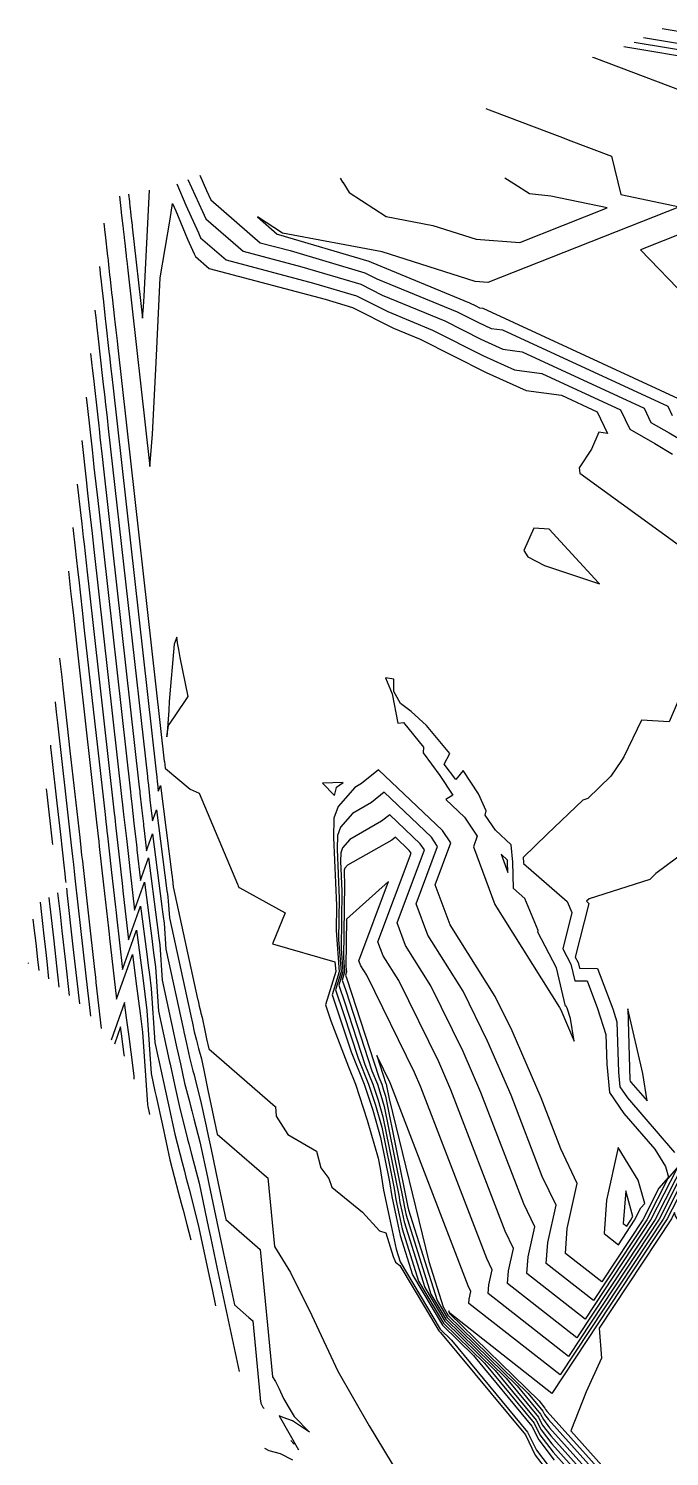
# Model space of a CAD drawing. Header units: millimetres. Extents: x 1157528 to 1158127, y 1280646 to 1281429.
# Drawn here: x 1157528.3 to 1157571.2, y 1280843.8 to 1280939.4 of the extents above; entities that cross this region are included whole.
import ezdxf

# ---------------------------------------------------------------- set-up
doc = ezdxf.new("R2010")
doc.units = ezdxf.units.MM
doc.layers.add('OCTUBRE', color=31, linetype='Continuous')

msp = doc.modelspace()

# ---------------------------------------------------------------- linework, layer by layer
at = {"layer": 'OCTUBRE', "flags": 128}
for points, elevation in [([(1157570.701, 1280939.352), (1157572.549, 1280939.046)], 459.5), ([(1157568.831, 1280938.441), (1157577.889, 1280936.94)], 461), ([(1157569.454, 1280938.744), (1157576.109, 1280937.642)], 460.5), ([(1157566.03, 1280937.444), (1157566.133, 1280937.405), (1157573.727, 1280934.537)], 462), ([(1157568.138, 1280938.148), (1157573.47, 1280937.265)], 461.5), ([(1157558.89, 1280934.003), (1157559.129, 1280933.913), (1157559.311, 1280933.845), (1157563.138, 1280932.399), (1157564.033, 1280932.062), (1157564.42, 1280931.915), (1157567.314, 1280930.822), (1157567.936, 1280928.255), (1157571.866, 1280927.436), (1157559.045, 1280922.367), (1157558.189, 1280922.427), (1157551.958, 1280924.414), (1157545.29, 1280925.675), (1157543.626, 1280926.75), (1157544.95, 1280925.605), (1157545.031, 1280925.583), (1157551.071, 1280923.798), (1157551.228, 1280923.72), (1157557.817, 1280921.005), (1157558.23, 1280920.796), (1157558.482, 1280920.682), (1157558.703, 1280920.653), (1157572.642, 1280914.213)], 462.5), ([(1157538.235, 1280928.967), (1157538.827, 1280927.549), (1157539.667, 1280925.693), (1157539.817, 1280925.361), (1157541.533, 1280923.877), (1157547.368, 1280922.328), (1157550.259, 1280921.473), (1157552.35, 1280920.421), (1157555.34, 1280919.189), (1157558.742, 1280917.462), (1157560.825, 1280916.526), (1157562.647, 1280916.282), (1157567.918, 1280913.847), (1157568.536, 1280912.546), (1157570.204, 1280911.602), (1157571.382, 1280910.891)], 464), ([(1157538.974, 1280929.246), (1157539.94, 1280927.11), (1157540.16, 1280926.626), (1157542.672, 1280924.453), (1157546.589, 1280923.413), (1157550.53, 1280922.248), (1157551.976, 1280921.521), (1157556.166, 1280919.795), (1157558.571, 1280918.573), (1157560.044, 1280917.911), (1157561.333, 1280917.739), (1157569.492, 1280913.969), (1157569.947, 1280913.012), (1157571.174, 1280912.317), (1157572.041, 1280911.794)], 463.5), ([(1157539.756, 1280929.54), (1157540.214, 1280928.528), (1157540.503, 1280927.89), (1157543.811, 1280925.029), (1157545.81, 1280924.498), (1157550.801, 1280923.023), (1157551.602, 1280922.62), (1157556.992, 1280920.4), (1157558.4, 1280919.685), (1157559.263, 1280919.297), (1157560.018, 1280919.196), (1157571.067, 1280914.091), (1157571.359, 1280913.477)], 463), ([(1157549.146, 1280929.35), (1157549.318, 1280929.077), (1157549.323, 1280929.068), (1157549.757, 1280928.376), (1157552.239, 1280926.773), (1157555.353, 1280926.184), (1157558.262, 1280925.256), (1157561.187, 1280925.052), (1157567.009, 1280927.354), (1157563.239, 1280928.14), (1157561.829, 1280928.29), (1157560.775, 1280928.961), (1157560.164, 1280929.349)], 463), ([(1157534.387, 1280928.152), (1157534.505, 1280927.096), (1157534.514, 1280927.017), (1157534.591, 1280926.331), (1157534.595, 1280926.294), (1157534.608, 1280926.18), (1157534.634, 1280925.948), (1157534.658, 1280925.736), (1157534.674, 1280925.594), (1157534.723, 1280925.161), (1157534.738, 1280925.021), (1157534.817, 1280924.324), (1157534.829, 1280924.218), (1157534.847, 1280924.052), (1157534.857, 1280923.963), (1157534.896, 1280923.615), (1157534.921, 1280923.394), (1157536.419, 1280910.055), (1157536.461, 1280910.565), (1157536.598, 1280912.216), (1157536.835, 1280917.023), (1157537.113, 1280922.673), (1157537.772, 1280926.602), (1157537.948, 1280927.654), (1157538.153, 1280927.163), (1157538.943, 1280925.271), (1157539.394, 1280924.275), (1157539.474, 1280924.097), (1157540.395, 1280923.302), (1157548.147, 1280921.242), (1157549.988, 1280920.698), (1157552.725, 1280919.322), (1157554.515, 1280918.584), (1157558.913, 1280916.351), (1157561.606, 1280915.14), (1157563.962, 1280914.825), (1157566.343, 1280913.725), (1157567.04, 1280912.259), (1157566.46, 1280912.36), (1157565.973, 1280911.226), (1157565.144, 1280909.977), (1157565.192, 1280909.612), (1157571.859, 1280904.787)], 464.5), ([(1157534.997, 1280928.269), (1157535.051, 1280927.785), (1157535.055, 1280927.749), (1157535.091, 1280927.435), (1157535.092, 1280927.418), (1157535.098, 1280927.366), (1157535.11, 1280927.26), (1157535.121, 1280927.163), (1157535.128, 1280927.098), (1157535.151, 1280926.899), (1157535.158, 1280926.835), (1157535.194, 1280926.516), (1157535.199, 1280926.468), (1157535.208, 1280926.392), (1157535.212, 1280926.351), (1157535.23, 1280926.192), (1157535.242, 1280926.09), (1157535.927, 1280919.983), (1157535.991, 1280920.75), (1157536.049, 1280921.458), (1157536.398, 1280928.537)], 464), ([(1157576.722, 1280927.518), (1157569.243, 1280924.561), (1157575.445, 1280918.135)], 462), ([(1157533.344, 1280926.341), (1157533.414, 1280925.717), (1157533.432, 1280925.554), (1157533.593, 1280924.123), (1157533.602, 1280924.046), (1157533.628, 1280923.809), (1157533.683, 1280923.325), (1157533.732, 1280922.883), (1157533.765, 1280922.587), (1157533.867, 1280921.684), (1157533.9, 1280921.393), (1157534.063, 1280919.939), (1157534.088, 1280919.719), (1157534.126, 1280919.373), (1157534.147, 1280919.188), (1157534.229, 1280918.462), (1157534.281, 1280918), (1157537.386, 1280890.349), (1157537.386, 1280890.348), (1157537.386, 1280890.347), (1157537.386, 1280890.346), (1157537.386, 1280890.346), (1157537.387, 1280890.34), (1157537.388, 1280890.335), (1157537.388, 1280890.334), (1157537.388, 1280890.333), (1157537.389, 1280890.325), (1157537.389, 1280890.326), (1157537.391, 1280890.331), (1157537.45, 1280889.878), (1157537.465, 1280889.854), (1157539.113, 1280888.472), (1157539.721, 1280888.203), (1157542.28, 1280882.122), (1157542.324, 1280882.04), (1157542.334, 1280882.021), (1157542.379, 1280881.898), (1157542.434, 1280881.882), (1157545.476, 1280880.214), (1157544.633, 1280878.135), (1157548.805, 1280876.936), (1157548.855, 1280876.278), (1157548.174, 1280874.046), (1157548.536, 1280872.979), (1157549.711, 1280869.903), (1157550.178, 1280868.757), (1157550.964, 1280866.344), (1157551.699, 1280863.806), (1157551.84, 1280863.11), (1157552.05, 1280861.649), (1157552.491, 1280859.589), (1157552.893, 1280857.717), (1157553.164, 1280856.856), (1157555.839, 1280852.371), (1157556.607, 1280851.621), (1157561.697, 1280845.482), (1157562.289, 1280844.272), (1157563.632, 1280842.512)], 465.5), ([(1157533.048, 1280923.431), (1157533.094, 1280923.019), (1157533.105, 1280922.923), (1157533.138, 1280922.623), (1157533.207, 1280922.014), (1157533.269, 1280921.457), (1157533.311, 1280921.083), (1157533.439, 1280919.945), (1157533.48, 1280919.578), (1157533.686, 1280917.747), (1157533.717, 1280917.47), (1157533.766, 1280917.034), (1157533.792, 1280916.8), (1157533.895, 1280915.885), (1157533.96, 1280915.304), (1157536.82, 1280889.838), (1157536.828, 1280889.768), (1157536.834, 1280889.719), (1157536.838, 1280889.678), (1157536.843, 1280889.634), (1157536.88, 1280889.307), (1157536.921, 1280888.942), (1157536.926, 1280888.891), (1157536.93, 1280888.856), (1157536.989, 1280888.338), (1157537.012, 1280888.403), (1157537.125, 1280888.718), (1157537.902, 1280882.749), (1157537.915, 1280882.648), (1157537.926, 1280882.563), (1157537.943, 1280882.436), (1157537.975, 1280881.946), (1157539.617, 1280874.447), (1157539.625, 1280874.409), (1157539.67, 1280874.205), (1157539.723, 1280873.96), (1157539.784, 1280873.724), (1157539.803, 1280873.652), (1157539.816, 1280873.603), (1157539.842, 1280873.501), (1157539.918, 1280873.206), (1157540.015, 1280872.751), (1157540.033, 1280872.666), (1157540.102, 1280872.342), (1157540.223, 1280871.774), (1157540.363, 1280871.114), (1157544.808, 1280867.256), (1157544.821, 1280867.245), (1157544.882, 1280866.613), (1157545.644, 1280865.385), (1157547.563, 1280864.255), (1157547.855, 1280863.144), (1157548.397, 1280862.428), (1157548.606, 1280861.861), (1157550.64, 1280860.178), (1157551.796, 1280858.928), (1157552.218, 1280858.794), (1157552.695, 1280857.213), (1157552.854, 1280856.845), (1157553.146, 1280856.623), (1157555.76, 1280852.241), (1157555.875, 1280852.129), (1157561.551, 1280845.282), (1157562.212, 1280843.932), (1157563.71, 1280841.97)], 466), ([(1157532.751, 1280920.52), (1157532.806, 1280920.03), (1157532.857, 1280919.58), (1157533.011, 1280918.207), (1157533.061, 1280917.764), (1157533.309, 1280915.555), (1157533.346, 1280915.22), (1157533.406, 1280914.694), (1157533.437, 1280914.413), (1157533.561, 1280913.308), (1157533.64, 1280912.607), (1157536.254, 1280889.327), (1157536.27, 1280889.188), (1157536.281, 1280889.09), (1157536.29, 1280889.009), (1157536.3, 1280888.922), (1157536.373, 1280888.273), (1157536.454, 1280887.549), (1157536.465, 1280887.448), (1157536.473, 1280887.378), (1157536.589, 1280886.35), (1157536.635, 1280886.479), (1157536.859, 1280887.105), (1157537.565, 1280881.686), (1157537.594, 1280881.457), (1157537.619, 1280881.265), (1157537.657, 1280880.977), (1157537.73, 1280879.865), (1157539.141, 1280873.419), (1157539.161, 1280873.327), (1157539.269, 1280872.837), (1157539.398, 1280872.247), (1157539.545, 1280871.68), (1157539.589, 1280871.507), (1157539.62, 1280871.39), (1157539.683, 1280871.144), (1157539.867, 1280870.434), (1157540.1, 1280869.341), (1157540.143, 1280869.136), (1157540.309, 1280868.357), (1157540.599, 1280866.991), (1157540.936, 1280865.404), (1157544.222, 1280862.553), (1157544.316, 1280862.472), (1157544.758, 1280857.888), (1157545.831, 1280856.16), (1157547.269, 1280853.28), (1157549.004, 1280849.544), (1157551.087, 1280845.905), (1157553.079, 1280842.615)], 466.5), ([(1157532.455, 1280917.61), (1157532.583, 1280916.468), (1157532.641, 1280915.95), (1157532.932, 1280913.362), (1157532.976, 1280912.971), (1157533.045, 1280912.354), (1157533.082, 1280912.025), (1157533.227, 1280910.732), (1157533.32, 1280909.911), (1157535.689, 1280888.817), (1157535.712, 1280888.608), (1157535.728, 1280888.462), (1157535.742, 1280888.34), (1157535.757, 1280888.211), (1157535.866, 1280887.239), (1157535.987, 1280886.156), (1157536.004, 1280886.005), (1157536.016, 1280885.9), (1157536.189, 1280884.363), (1157536.258, 1280884.555), (1157536.593, 1280885.492), (1157537.227, 1280880.623), (1157537.273, 1280880.265), (1157537.312, 1280879.967), (1157537.371, 1280879.518), (1157537.485, 1280877.785), (1157538.666, 1280872.392), (1157538.698, 1280872.246), (1157538.868, 1280871.469), (1157539.072, 1280870.534), (1157539.305, 1280869.636), (1157539.376, 1280869.362), (1157539.424, 1280869.177), (1157539.525, 1280868.788), (1157539.816, 1280867.663), (1157540.184, 1280865.931), (1157540.253, 1280865.606), (1157540.515, 1280864.373), (1157540.976, 1280862.208), (1157541.51, 1280859.695), (1157543.635, 1280857.85), (1157543.81, 1280857.699), (1157544.634, 1280849.163), (1157544.82, 1280848.863), (1157545.07, 1280848.363), (1157545.371, 1280847.715), (1157545.732, 1280847.084), (1157546.078, 1280846.513), (1157547.106, 1280845.464), (1157545.959, 1280846.227), (1157545.35, 1280846.446), (1157545.073, 1280846.555), (1157546.376, 1280844.289)], 467), ([(1157532.159, 1280914.7), (1157532.222, 1280914.136), (1157532.555, 1280911.17), (1157532.605, 1280910.721), (1157532.685, 1280910.015), (1157532.727, 1280909.637), (1157532.894, 1280908.155), (1157532.999, 1280907.214), (1157535.123, 1280888.306), (1157535.154, 1280888.029), (1157535.176, 1280887.834), (1157535.194, 1280887.671), (1157535.213, 1280887.499), (1157535.359, 1280886.205), (1157535.521, 1280884.763), (1157535.543, 1280884.563), (1157535.559, 1280884.422), (1157535.789, 1280882.375), (1157535.88, 1280882.632), (1157536.327, 1280883.879), (1157536.889, 1280879.56), (1157536.952, 1280879.074), (1157537.005, 1280878.669), (1157537.085, 1280878.058), (1157537.24, 1280875.705), (1157538.19, 1280871.364), (1157538.234, 1280871.164), (1157538.467, 1280870.101), (1157538.747, 1280868.822), (1157539.065, 1280867.592), (1157539.162, 1280867.217), (1157539.228, 1280866.963), (1157539.366, 1280866.431), (1157539.765, 1280864.891), (1157540.268, 1280862.521), (1157540.363, 1280862.076), (1157540.722, 1280860.388), (1157541.352, 1280857.425), (1157542.083, 1280853.985), (1157543.049, 1280853.147), (1157543.304, 1280852.925), (1157543.782, 1280847.982), (1157543.804, 1280847.753), (1157543.81, 1280847.692), (1157543.837, 1280847.41), (1157543.992, 1280847.152), (1157544.071, 1280847.05)], 467.5), ([(1157531.862, 1280911.789), (1157532.178, 1280908.978), (1157532.235, 1280908.472), (1157532.324, 1280907.675), (1157532.372, 1280907.25), (1157532.56, 1280905.578), (1157532.679, 1280904.517), (1157534.557, 1280887.795), (1157534.596, 1280887.449), (1157534.623, 1280887.205), (1157534.646, 1280887.002), (1157534.67, 1280886.788), (1157534.852, 1280885.171), (1157535.054, 1280883.37), (1157535.082, 1280883.12), (1157535.102, 1280882.945), (1157535.389, 1280880.388), (1157535.503, 1280880.708), (1157536.061, 1280882.265), (1157536.551, 1280878.497), (1157536.631, 1280877.883), (1157536.698, 1280877.37), (1157536.799, 1280876.599), (1157536.995, 1280873.624), (1157537.715, 1280870.336), (1157537.771, 1280870.083), (1157538.066, 1280868.733), (1157538.421, 1280867.109), (1157538.826, 1280865.548), (1157538.949, 1280865.072), (1157539.032, 1280864.75), (1157539.207, 1280864.075), (1157539.713, 1280862.12), (1157540.353, 1280859.111), (1157540.473, 1280858.546), (1157540.928, 1280856.404), (1157541.728, 1280852.642), (1157542.39, 1280849.526)], 468), ([(1157531.566, 1280908.879), (1157531.801, 1280906.785), (1157531.864, 1280906.222), (1157531.964, 1280905.336), (1157532.017, 1280904.862), (1157532.226, 1280903.002), (1157532.359, 1280901.821), (1157533.991, 1280887.284), (1157534.038, 1280886.869), (1157534.071, 1280886.577), (1157534.098, 1280886.334), (1157534.127, 1280886.076), (1157534.344, 1280884.138), (1157534.587, 1280881.978), (1157534.621, 1280881.677), (1157534.644, 1280881.467), (1157534.989, 1280878.4), (1157535.126, 1280878.784), (1157535.795, 1280880.652), (1157536.214, 1280877.434), (1157536.31, 1280876.691), (1157536.391, 1280876.072), (1157536.513, 1280875.14), (1157536.75, 1280871.544), (1157537.24, 1280869.308), (1157537.307, 1280869.001), (1157537.665, 1280867.364), (1157538.096, 1280865.396), (1157538.586, 1280863.504), (1157538.735, 1280862.927), (1157538.836, 1280862.537), (1157539.048, 1280861.718), (1157539.662, 1280859.349), (1157540.437, 1280855.701), (1157540.583, 1280855.016), (1157540.817, 1280853.914)], 468.5), ([(1157531.27, 1280905.969), (1157531.424, 1280904.593), (1157531.494, 1280903.973), (1157531.603, 1280902.996), (1157531.662, 1280902.474), (1157531.892, 1280900.425), (1157532.038, 1280899.124), (1157533.425, 1280886.774), (1157533.48, 1280886.289), (1157533.518, 1280885.949), (1157533.55, 1280885.665), (1157533.583, 1280885.365), (1157533.837, 1280883.104), (1157534.12, 1280880.585), (1157534.16, 1280880.234), (1157534.187, 1280879.989), (1157534.589, 1280876.413), (1157534.749, 1280876.861), (1157535.528, 1280879.039), (1157535.876, 1280876.371), (1157535.99, 1280875.5), (1157536.084, 1280874.774), (1157536.227, 1280873.681), (1157536.505, 1280869.464), (1157536.764, 1280868.281), (1157536.843, 1280867.919), (1157537.264, 1280865.996), (1157537.77, 1280863.684), (1157538.346, 1280861.46), (1157538.522, 1280860.782), (1157538.64, 1280860.324), (1157538.89, 1280859.361), (1157539.154, 1280858.34)], 469), ([(1157530.973, 1280903.059), (1157531.047, 1280902.401), (1157531.123, 1280901.723), (1157531.243, 1280900.657), (1157531.307, 1280900.087), (1157531.558, 1280897.848), (1157531.718, 1280896.428), (1157532.859, 1280886.263), (1157532.922, 1280885.709), (1157532.965, 1280885.32), (1157533.002, 1280884.996), (1157533.04, 1280884.653), (1157533.33, 1280882.07), (1157533.654, 1280879.192), (1157533.699, 1280878.791), (1157533.73, 1280878.511), (1157534.189, 1280874.425), (1157534.372, 1280874.937), (1157535.262, 1280877.426), (1157535.538, 1280875.308), (1157535.669, 1280874.309), (1157535.777, 1280873.476), (1157535.94, 1280872.221), (1157536.26, 1280867.383), (1157536.289, 1280867.253), (1157536.38, 1280866.838), (1157536.406, 1280866.717)], 469.5), ([(1157573.682, 1280898.871), (1157571.166, 1280892.991), (1157569.306, 1280893.09), (1157568.128, 1280890.635), (1157567.982, 1280890.4), (1157567.265, 1280889.339), (1157565.733, 1280887.85), (1157565.383, 1280887.739), (1157562.994, 1280885.473), (1157561.39, 1280883.917), (1157561.422, 1280883.57), (1157561.424, 1280883.517), (1157564.353, 1280880.962), (1157564.659, 1280880.225), (1157564.053, 1280877.803), (1157564.595, 1280876.768), (1157564.851, 1280875.659), (1157565.672, 1280875.649), (1157566.371, 1280873.802), (1157566.934, 1280872.068), (1157566.993, 1280870.076), (1157567.186, 1280868.182), (1157568.14, 1280866.79), (1157570.199, 1280864.404), (1157570.912, 1280863.24), (1157571.116, 1280862.521), (1157570.476, 1280861.784), (1157569.402, 1280859.668), (1157566.661, 1280855.516), (1157564.228, 1280857.425), (1157564.35, 1280859.101), (1157565.022, 1280862.099), (1157563.91, 1280864.411), (1157562.596, 1280867.83), (1157560.652, 1280872.322), (1157559.531, 1280874.601), (1157556.513, 1280879.396), (1157555.516, 1280882.088), (1157556.56, 1280884.878), (1157555.994, 1280885.72), (1157551.71, 1280889.769), (1157550.585, 1280888.849), (1157550.141, 1280888.598), (1157549.029, 1280887.316), (1157548.742, 1280886.547), (1157548.711, 1280885.251), (1157548.906, 1280880.688), (1157548.883, 1280879.024), (1157549.094, 1280876.268), (1157548.62, 1280874.713), (1157549.299, 1280872.707), (1157549.886, 1280870.911), (1157550.765, 1280868.752), (1157551.33, 1280867.015), (1157551.86, 1280865.188), (1157552.463, 1280862.213), (1157552.603, 1280861.241), (1157552.895, 1280859.871), (1157553.163, 1280858.626), (1157553.989, 1280855.996), (1157555.996, 1280852.632), (1157558.072, 1280850.605), (1157561.987, 1280845.882), (1157562.443, 1280844.951), (1157563.476, 1280843.598)], 464.5), ([(1157530.381, 1280897.238), (1157530.382, 1280897.224), (1157530.522, 1280895.978), (1157530.597, 1280895.311), (1157530.891, 1280892.695), (1157531.077, 1280891.034), (1157531.728, 1280885.241), (1157531.805, 1280884.55), (1157531.86, 1280884.064), (1157531.906, 1280883.658), (1157531.954, 1280883.23), (1157532.316, 1280880.002), (1157532.72, 1280876.406), (1157532.776, 1280875.906), (1157532.816, 1280875.556), (1157533.163, 1280872.463)], 470.5), ([(1157530.084, 1280894.328), (1157530.162, 1280893.638), (1157530.242, 1280892.923), (1157530.557, 1280890.118), (1157530.757, 1280888.338), (1157531.162, 1280884.731), (1157531.247, 1280883.97), (1157531.307, 1280883.435), (1157531.358, 1280882.99), (1157531.41, 1280882.518), (1157531.809, 1280878.969), (1157532.253, 1280875.013), (1157532.315, 1280874.463), (1157532.358, 1280874.078), (1157532.447, 1280873.293)], 471), ([(1157530.818, 1280882.245), (1157530.809, 1280882.321), (1157530.755, 1280882.807), (1157530.689, 1280883.39), (1157530.596, 1280884.22), (1157530.437, 1280885.641), (1157530.223, 1280887.542), (1157529.887, 1280890.536), (1157529.801, 1280891.298), (1157529.788, 1280891.417)], 471.5), ([(1157529.492, 1280888.507), (1157529.532, 1280888.148), (1157529.889, 1280884.965), (1157529.911, 1280884.772)], 472), ([(1157571.907, 1280863.394), (1157571.074, 1280862.435), (1157569.675, 1280859.678), (1157566.105, 1280854.272), (1157562.937, 1280856.757), (1157563.039, 1280858.155), (1157563.599, 1280860.654), (1157562.672, 1280862.581), (1157560.587, 1280868.007), (1157559.021, 1280871.624), (1157557.38, 1280874.959), (1157555.019, 1280878.711), (1157554.239, 1280880.818), (1157555.674, 1280884.653), (1157555.256, 1280885.276), (1157552.09, 1280888.268), (1157551.258, 1280887.588), (1157549.974, 1280886.86), (1157549.175, 1280885.939), (1157548.969, 1280885.387), (1157548.946, 1280884.455), (1157549.087, 1280881.175), (1157549.049, 1280878.42), (1157549.214, 1280876.264), (1157548.843, 1280875.047), (1157549.374, 1280873.477), (1157550.35, 1280870.488), (1157551.058, 1280868.75), (1157551.514, 1280867.351), (1157551.94, 1280865.879), (1157552.774, 1280861.765), (1157552.879, 1280861.037), (1157553.098, 1280860.012), (1157553.298, 1280859.081), (1157554.402, 1280855.567), (1157556.075, 1280852.762), (1157558.804, 1280850.097), (1157562.132, 1280846.082), (1157562.52, 1280845.291), (1157563.398, 1280844.14), (1157565.444, 1280841.864)], 464), ([(1157571.672, 1280863.085), (1157569.949, 1280859.689), (1157565.55, 1280853.028), (1157561.646, 1280856.09), (1157561.728, 1280857.208), (1157562.176, 1280859.209), (1157561.434, 1280860.751), (1157558.577, 1280868.184), (1157557.39, 1280870.927), (1157555.23, 1280875.317), (1157553.525, 1280878.026), (1157552.962, 1280879.547), (1157554.788, 1280884.428), (1157554.518, 1280884.831), (1157554.518, 1280884.831), (1157552.469, 1280886.767), (1157551.931, 1280886.327), (1157549.807, 1280885.123), (1157549.321, 1280884.563), (1157549.195, 1280884.226), (1157549.182, 1280883.659), (1157549.267, 1280881.662), (1157549.214, 1280877.816), (1157549.333, 1280876.259), (1157549.065, 1280875.38), (1157549.449, 1280874.247), (1157550.814, 1280870.065), (1157551.351, 1280868.747), (1157551.697, 1280867.686), (1157552.02, 1280866.57), (1157553.085, 1280861.316), (1157553.155, 1280860.834), (1157553.3, 1280860.154), (1157553.433, 1280859.535), (1157554.814, 1280855.137), (1157556.153, 1280852.892), (1157559.536, 1280849.589), (1157562.278, 1280846.283), (1157562.597, 1280845.63), (1157563.32, 1280844.683), (1157565.867, 1280841.85)], 463.5), ([(1157572.249, 1280863.696), (1157570.222, 1280859.7), (1157564.994, 1280851.783), (1157560.355, 1280855.423), (1157560.416, 1280856.262), (1157560.753, 1280857.764), (1157560.196, 1280858.922), (1157556.568, 1280868.361), (1157555.759, 1280870.23), (1157553.08, 1280875.675), (1157552.031, 1280877.341), (1157551.685, 1280878.277), (1157553.902, 1280884.204), (1157553.779, 1280884.387), (1157553.779, 1280884.387), (1157552.849, 1280885.266), (1157552.605, 1280885.066), (1157549.641, 1280883.386), (1157549.467, 1280883.186), (1157549.422, 1280883.065), (1157549.417, 1280882.863), (1157549.448, 1280882.149), (1157549.38, 1280877.212), (1157549.453, 1280876.254), (1157549.288, 1280875.714), (1157549.524, 1280875.017), (1157551.279, 1280869.643), (1157551.645, 1280868.744), (1157551.88, 1280868.022), (1157552.1, 1280867.261), (1157553.396, 1280860.868), (1157553.431, 1280860.63), (1157553.502, 1280860.295), (1157553.568, 1280859.99), (1157555.227, 1280854.707), (1157556.232, 1280853.022), (1157560.269, 1280849.081), (1157562.423, 1280846.483), (1157562.674, 1280845.97), (1157563.242, 1280845.225), (1157566.29, 1280841.835)], 463), ([(1157573.126, 1280884.948), (1157570.284, 1280882.832), (1157569.878, 1280882.438), (1157565.814, 1280881.145), (1157565.636, 1280880.977), (1157565.771, 1280880.86), (1157565.784, 1280880.828), (1157564.888, 1280877.248), (1157565.075, 1280876.89), (1157565.164, 1280876.507), (1157566.365, 1280876.491), (1157567.388, 1280873.79), (1157567.67, 1280872.923), (1157567.77, 1280869.56), (1157567.871, 1280868.566), (1157568.372, 1280867.834), (1157571.523, 1280864.182)], 464), ([(1157531.731, 1280874.118), (1157531.302, 1280877.935), (1157530.895, 1280881.559), (1157530.88, 1280881.689), (1157530.861, 1280881.861)], 471.5), ([(1157572.068, 1280862.812), (1157570.495, 1280859.711), (1157564.439, 1280850.539), (1157559.064, 1280854.755), (1157559.105, 1280855.316), (1157559.329, 1280856.318), (1157558.958, 1280857.092), (1157554.559, 1280868.538), (1157554.128, 1280869.533), (1157550.93, 1280876.033), (1157550.537, 1280876.656), (1157550.408, 1280877.007), (1157550.408, 1280877.007), (1157552.393, 1280882.313), (1157549.589, 1280879.79), (1157549.545, 1280876.608), (1157549.573, 1280876.25), (1157549.511, 1280876.048), (1157549.599, 1280875.787), (1157551.743, 1280869.22), (1157551.938, 1280868.742), (1157552.063, 1280868.357), (1157552.181, 1280867.952), (1157553.665, 1280860.631), (1157553.737, 1280860.336), (1157555.64, 1280854.278), (1157556.311, 1280853.152), (1157561.001, 1280848.573), (1157562.568, 1280846.683), (1157562.751, 1280846.31), (1157563.164, 1280845.768), (1157566.713, 1280841.821)], 462.5), ([(1157529.673, 1280875.793), (1157529.543, 1280876.948), (1157529.476, 1280877.551), (1157529.328, 1280878.862), (1157529.258, 1280879.492), (1157529.19, 1280880.094), (1157529.098, 1280880.917)], 473), ([(1157530.359, 1280875.235), (1157530.288, 1280875.867), (1157530.22, 1280876.468), (1157529.989, 1280878.529), (1157529.796, 1280880.248), (1157529.753, 1280880.631), (1157529.732, 1280880.815), (1157529.712, 1280880.991), (1157529.685, 1280881.232)], 472.5), ([(1157531.045, 1280874.677), (1157530.795, 1280876.901), (1157530.558, 1280879.013), (1157530.435, 1280880.109), (1157530.273, 1280881.546)], 472), ([(1157528.603, 1280879.776), (1157528.668, 1280879.197), (1157528.783, 1280878.169), (1157528.904, 1280877.092), (1157528.987, 1280876.351)], 473.5), ([(1157528.311, 1280876.824), (1157528.308, 1280876.846), (1157528.306, 1280876.866)], 474), ([(1157535.382, 1280869.092), (1157535.368, 1280869.303), (1157535.163, 1280870.879), (1157535.027, 1280871.926), (1157534.863, 1280873.182), (1157534.73, 1280874.2), (1157533.832, 1280871.688)], 470.5), ([(1157534.719, 1280870.63), (1157534.706, 1280870.735), (1157534.525, 1280872.119), (1157534.464, 1280872.587), (1157534.052, 1280871.433)], 471), ([(1157571.888, 1280861.927), (1157570.769, 1280859.721), (1157563.884, 1280849.295), (1157557.773, 1280854.088), (1157557.793, 1280854.37), (1157557.906, 1280854.873), (1157557.72, 1280855.262), (1157552.549, 1280868.715), (1157552.497, 1280868.835), (1157552.497, 1280868.835), (1157551.6, 1280870.658), (1157552.208, 1280868.797), (1157552.232, 1280868.739), (1157552.247, 1280868.693), (1157552.261, 1280868.644), (1157552.441, 1280867.756), (1157555.096, 1280856.892), (1157556.052, 1280853.848), (1157556.39, 1280853.282), (1157561.733, 1280848.065), (1157562.713, 1280846.883), (1157562.828, 1280846.65), (1157563.086, 1280846.311), (1157567.136, 1280841.806)], 462), ([(1157571.707, 1280861.043), (1157571.042, 1280859.732), (1157563.328, 1280848.051), (1157556.482, 1280853.421), (1157556.482, 1280853.423), (1157556.483, 1280853.428), (1157556.481, 1280853.432), (1157556.421, 1280853.59), (1157556.455, 1280853.448), (1157556.465, 1280853.418), (1157556.468, 1280853.413), (1157562.465, 1280847.557), (1157562.859, 1280847.083), (1157562.904, 1280846.989), (1157563.008, 1280846.853), (1157567.558, 1280841.792)], 461.5), ([(1157581.707, 1280843.004), (1157580.905, 1280844.817), (1157580.905, 1280844.817), (1157579.311, 1280848.693), (1157578.916, 1280849.23), (1157578.619, 1280849.576), (1157578.362, 1280850.036), (1157577.504, 1280851.05), (1157576.59, 1280852.011), (1157575.738, 1280853.257), (1157573.787, 1280856.512), (1157571.895, 1280859.458), (1157571.77, 1280859.65), (1157571.589, 1280859.94), (1157571.526, 1280860.158), (1157571.315, 1280859.743), (1157566.483, 1280852.425), (1157566.637, 1280850.418), (1157565.616, 1280848.176), (1157564.58, 1280845.561), (1157567.981, 1280841.777)], 461), ([(1157546.081, 1280844.642), (1157546.055, 1280844.688), (1157545.863, 1280844.903)], 467.5), ([(1157544.097, 1280844.393), (1157544.381, 1280844.255), (1157545.131, 1280844.053), (1157545.971, 1280843.61)], 467)]:
    msp.add_lwpolyline(points, dxfattribs=dict(at, elevation=elevation))
for points, elevation in [([(1157562.12, 1280905.933), (1157561.45, 1280904.433), (1157561.72, 1280904.02), (1157562.821, 1280903.447), (1157564.028, 1280903.04), (1157566.431, 1280902.23), (1157566.443, 1280902.233), (1157566.501, 1280902.215), (1157566.433, 1280902.27), (1157563.143, 1280905.868), (1157562.12, 1280905.933)], 465.5), ([(1157538.038, 1280898.187), (1157537.725, 1280894.334), (1157537.697, 1280893.769), (1157537.695, 1280893.731), (1157537.549, 1280891.97), (1157537.677, 1280892.744), (1157538.077, 1280893.312), (1157538.99, 1280894.667), (1157538.456, 1280897.287), (1157538.356, 1280897.823), (1157538.273, 1280898.273), (1157538.229, 1280898.644), (1157538.038, 1280898.187)], 465.5), ([(1157562.383, 1280878.912), (1157562.409, 1280879.019), (1157561.516, 1280881.168), (1157560.763, 1280881.824), (1157560.714, 1280883.592), (1157560.607, 1280884.753), (1157559.548, 1280885.736), (1157558.861, 1280886.737), (1157558.926, 1280887.036), (1157558.421, 1280888.164), (1157557.379, 1280889.723), (1157556.899, 1280889.118), (1157556.11, 1280890.161), (1157556.489, 1280890.866), (1157554.936, 1280892.733), (1157553.911, 1280893.664), (1157553.191, 1280894.203), (1157552.749, 1280895.014), (1157552.744, 1280895.844), (1157552.181, 1280895.917), (1157552.624, 1280894.849), (1157553.023, 1280892.9), (1157553.399, 1280892.936), (1157554.74, 1280891.279), (1157554.699, 1280890.912), (1157555.824, 1280889.382), (1157556.696, 1280888.069), (1157556.232, 1280887.78), (1157557.471, 1280886.609), (1157558.331, 1280885.327), (1157558.07, 1280884.628), (1157559.501, 1280880.765), (1157563.831, 1280873.885), (1157563.914, 1280873.716), (1157564.822, 1280871.618), (1157564.558, 1280873.147), (1157564.338, 1280873.826), (1157564.286, 1280873.963), (1157564.225, 1280873.964), (1157563.633, 1280876.524), (1157562.383, 1280878.912)], 465.5), ([(1157548.919, 1280888.619), (1157549.358, 1280888.929), (1157547.972, 1280888.885), (1157548.77, 1280888.051), (1157548.899, 1280888.581), (1157548.919, 1280888.619)], 464.5), ([(1157560.361, 1280883.604), (1157560.348, 1280883.739), (1157559.918, 1280884.138), (1157560.38, 1280882.895), (1157560.361, 1280883.604)], 466), ([(1157568.546, 1280869.045), (1157568.555, 1280868.949), (1157568.603, 1280868.879), (1157569.685, 1280867.626), (1157569.411, 1280869.464), (1157568.405, 1280873.778), (1157568.546, 1280869.045)], 463.5), ([(1157569.092, 1280862.33), (1157567.759, 1280864.504), (1157566.973, 1280860.993), (1157566.809, 1280858.759), (1157567.772, 1280858.005), (1157568.855, 1280859.646), (1157569.28, 1280860.483), (1157569.533, 1280860.774), (1157569.092, 1280862.33)], 465.5), ([(1157568.742, 1280859.901), (1157568.26, 1280861.602), (1157568.1, 1280859.426), (1157568.327, 1280859.249), (1157568.582, 1280859.635), (1157568.682, 1280859.832), (1157568.742, 1280859.901)], 466)]:
    msp.add_lwpolyline(points, close=True, dxfattribs=dict(at, elevation=elevation))

doc.saveas('drawing.dxf')
